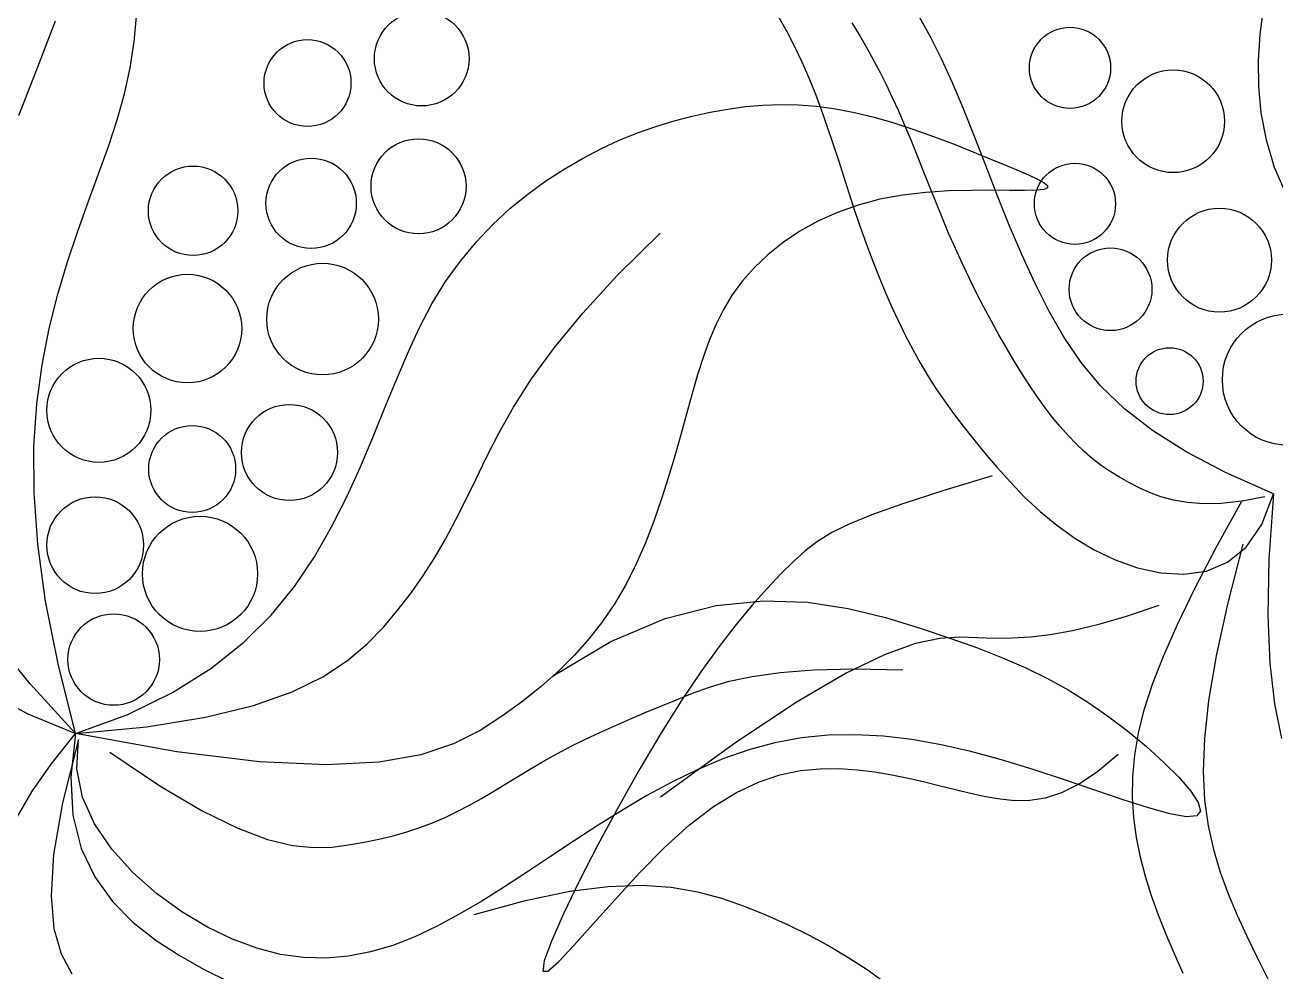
# Model space of a CAD drawing. Header units: millimetres. Extents: x -1030105 to 906887, y -616134 to 1220667.
# Drawn here: x -90820 to -89436, y 567300 to 568346 of the extents above; entities that cross this region are included whole.
import ezdxf

# ---------------------------------------------------------------- set-up
doc = ezdxf.new("R2010")
doc.units = ezdxf.units.MM
doc.header["$MEASUREMENT"] = 0
doc.linetypes.add('DASHED', pattern=[0.75, 0.5, -0.25])
doc.layers.add('A-Furniture', color=143, linetype='Continuous')
doc.layers.add('A-Tree', color=98, linetype='Continuous')
doc.layers.add('A-Wall', color=6, linetype='Continuous', lineweight=9)

# ---------------------------------------------------------------- blocks, each defined once
blk = doc.blocks.new('FUR')
at = {"layer": 'A-Furniture'}
blk.add_spline([(-31577.95049999998, 44170.97072861483), (-34212.45049999998, 44181.97072861483), (-38172.95049999998, 42979.47072861483), (-41005.45049999998, 44156.97072861483), (-44339.45049999998, 43505.47072861483), (-44384.95049999998, 40251.47072861483), (-39976.95049999998, 38315.47072861483), (-37603.95049999998, 38562.47072861483), (-37278.45049999998, 37464.47072861483), (-37613.95049999998, 35077.47072861483), (-36804.95049999998, 33745.97072861483), (-35038.45049999998, 33291.97072861483), (-32531.95049999998, 34307.97072861483), (-31858.95049999998, 35622.47072861483), (-32162.95049999998, 37145.97072861483), (-32096.95049999998, 38243.97072861483), (-31184.45049999998, 38732.97072861483), (-29175.95049999998, 40283.97072861483), (-28903.95049999998, 42529.97072861483), (-31577.95049999998, 44170.97072861483)], degree=3, dxfattribs=at)
blk = doc.blocks.new('CAY8')
at = {"color": 0, "linetype": 'ByBlock'}
for p, q in [((250.4246246620187, 279.3980776051703), (251.8761670633121, 269.472227463435)), ((251.8761670633121, 269.472227463435), (253.9283477000299, 259.5151148933965)), ((253.9283477000299, 259.5151148933965), (256.7313261307008, 249.5830123839496)), ((256.7313261307008, 249.5830123839496), (260.4352619141155, 239.7321924224179)), ((126.7249279275584, 234.3489075749694), (120.2651954275661, 240.8320580839372)), ((260.4352619141155, 239.7321924224179), (265.1903146093264, 230.0189274976965)), ((133.2612769529314, 227.1207215663835), (126.7249279275584, 234.3489075749694)), ((97.29175149713592, 229.8318927157616), (95.51866932357552, 231.524457416841)), ((99.46145426289331, 227.72103165927), (97.29175149713592, 229.8318927157616)), ((102.0043608789147, 225.1955307200205), (99.46145426289331, 227.72103165927)), ((139.9382359642859, 219.114153238037), (133.2612769529314, 227.1207215663835)), ((265.1903146093264, 230.0189274976965), (271.1466437744039, 220.4994900975016)), ((66.74606953771035, 226.1479336097927), (71.43504307892908, 221.4554282129484)), ((104.8721743383448, 222.2795224121746), (102.0043608789147, 225.1955307200205)), ((108.0165976345252, 218.9971392504176), (104.8721743383448, 222.2795224121746)), ((71.43504307892908, 221.4554282129484), (75.98527268188082, 216.5211593420117)), ((111.3893337596837, 215.3725137485835), (108.0165976345252, 218.9971392504176)), ((146.8087120779546, 210.3333159757767), (139.9382359642859, 219.114153238037)), ((271.1466437744039, 220.4994900975016), (278.4499594757672, 211.2501850619537)), ((75.98527268188082, 216.5211593420117), (80.40070992828441, 211.3763896103428)), ((114.9420857072928, 211.4297784208993), (111.3893337596837, 215.3725137485835)), ((80.40070992828441, 211.3763896103428), (84.68530639835262, 206.0523816292061)), ((118.6265564699734, 207.1930657815265), (114.9420857072928, 211.4297784208993)), ((153.8812670359493, 200.9321639935315), (146.8087120779546, 210.3333159757767)), ((84.68530639835262, 206.0523816292061), (88.84301367321495, 200.5803980106521)), ((122.394449040281, 202.6865083452158), (118.6265564699734, 207.1930657815265)), ((126.2058818130699, 197.9375294108195), (122.394449040281, 202.6865083452158)), ((88.84301367321495, 200.5803980106521), (92.8811677725771, 194.9906044101681)), ((97.99922177128065, 197.0742105147965), (105.6396320906588, 197.6723661802625)), ((105.6396320906588, 197.6723661802625), (113.6001742562166, 197.8828667590224)), ((113.6001742562166, 197.8828667590224), (121.7734424629471, 197.7557322617886)), ((121.7734424629471, 197.7557322617886), (130.0217904492038, 197.3534876913272)), ((130.0546347882646, 192.9867154185067), (126.2058818130699, 197.9375294108195)), ((161.1533762352283, 191.1021117118089), (153.8812670359493, 200.9321639935315)), ((70.06537378661778, 190.9300861875254), (76.74225976324124, 193.0038326065423)), ((76.74225976324124, 193.0038326065423), (83.59433209469898, 194.7274387717353)), ((83.59433209469898, 194.7274387717353), (90.66538726828185, 196.0883997266083)), ((90.66538726828185, 196.0883997266083), (97.99922177128065, 197.0742105147965)), ((92.8811677725771, 194.9906044101681), (96.82064247771814, 189.3087786546985)), ((130.0217904492038, 197.3534876913272), (138.2075719525546, 196.7386580511247)), ((133.9429033673023, 187.8779435929409), (130.0546347882646, 192.9867154185067)), ((138.2075719525546, 196.7386580511247), (146.193140710895, 195.9737683440781)), ((146.193140710895, 195.9737683440781), (153.8408504617928, 195.1213435736081)), ((153.8408504617928, 195.1213435736081), (161.0130549436017, 194.2439087430048)), ((161.0130549436017, 194.2439087430048), (167.5721078933657, 193.4039888552961)), ((167.5721078933657, 193.4039888552961), (173.3834913730698, 192.6474355832634)), ((173.3834913730698, 192.6474355832634), (178.3252007419742, 191.9534072779807)), ((57.06197494936532, 185.7821924145919), (63.51987767786522, 188.5187044715731)), ((63.51987767786522, 188.5187044715731), (70.06537378661778, 190.9300861875254)), ((96.82064247771814, 189.3087786546985), (100.6856960089517, 183.5596016142972)), ((137.8728829518823, 182.6550911593094), (133.9429033673023, 187.8779435929409)), ((168.6225150728151, 181.0345735510509), (161.1533762352283, 191.1021117118089)), ((178.3252007419742, 191.9534072779807), (182.2783596820536, 191.2843889587693)), ((182.2783596820536, 191.2843889587693), (185.1240918758067, 190.6028656467188)), ((185.8279648078915, 188.1081159517871), (183.0552268439442, 187.0014228683376)), ((185.1240918758067, 190.6028656467188), (186.7435210063868, 189.8713223612158)), ((187.0177707562925, 189.0522441228259), (185.8279648078915, 188.1081159517871)), ((186.7435210063868, 189.8713223612158), (187.0177707562925, 189.0522441228259)), ((44.24419140643477, 179.3785866987109), (50.64786911415467, 182.7330549730123)), ((50.64786911415467, 182.7330549730123), (57.06197494936532, 185.7821924145919)), ((100.6856960089517, 183.5596016142972), (104.5005865860676, 177.7677541588218)), ((141.8467689437693, 177.3620353426686), (137.8728829518823, 182.6550911593094)), ((172.8276924507754, 184.1419452095815), (165.8807273076109, 182.3026675283127)), ((178.6484609031413, 185.6936077879818), (172.8276924507754, 184.1419452095815)), ((183.0552268439442, 187.0014228683376), (178.6484609031413, 185.6936077879818)), ((37.85928394853727, 175.7052405252198), (44.24419140643477, 179.3785866987109)), ((104.5005865860676, 177.7677541588218), (108.2895724297723, 171.9579171582609)), ((158.0953712942155, 180.1320071383034), (149.7594302318776, 177.5861964342712)), ((165.8807273076109, 182.3026675283127), (158.0953712942155, 180.1320071383034)), ((176.2861589464537, 170.920963932027), (168.6225150728151, 181.0345735510509)), ((31.51191658297648, 171.6942589806658), (37.85928394853727, 175.7052405252198)), ((141.1607099419507, 174.6214678108681), (132.5870162451993, 171.1940536630736)), ((149.7594302318776, 177.5861964342712), (141.1607099419507, 174.6214678108681)), ((145.8667567438115, 172.0426533678128), (141.8467689437693, 177.3620353426686)), ((25.22085915357638, 167.326884593569), (31.51191658297648, 171.6942589806658)), ((108.2895724297723, 171.9579171582609), (112.0769117603795, 166.1547714825374)), ((132.5870162451993, 171.1940536630736), (124.3261549623876, 167.2601863848849)), ((149.935041753839, 166.7408224597984), (145.8667567438115, 172.0426533678128)), ((184.1417832534953, 160.9526972753101), (176.2861589464537, 170.920963932027)), ((19.00488150370256, 162.5843598923839), (25.22085915357638, 167.326884593569)), ((112.0769117603795, 166.1547714825374), (115.8868627980719, 160.3829980017053)), ((124.3261549623876, 167.2601863848849), (116.6200498271082, 162.7948559098168)), ((154.0538193760094, 161.5004198434199), (149.935041753839, 166.7408224597984)), ((-175.8260926766943, 149.5531012693918), (-177.6530339756191, 159.5320983542715)), ((12.88275347626222, 157.4479274056957), (19.00488150370256, 162.5843598923839)), ((116.6200498271082, 162.7948559098168), (109.5270962238737, 157.8480823284062)), ((115.8868627980719, 160.3829980017053), (119.743683763556, 154.6672775856223)), ((158.2230896602869, 156.3591067930993), (154.0538193760094, 161.5004198434199)), ((192.1868633913564, 151.3211880016697), (184.1417832534953, 160.9526972753101)), ((6.873244915144824, 151.8988296624175), (12.88275347626222, 157.4479274056957)), ((109.5270962238737, 157.8480823284062), (103.0598074487807, 152.4886432690055)), ((119.743683763556, 154.6672775856223), (123.6662726553059, 149.0314684172063)), ((162.43407125454, 151.3296807809184), (158.2230896602869, 156.3591067930993)), ((-210.1083541678654, 128.3112546407738), (-207.9492891230166, 149.3696902261599)), ((-174.6498427994793, 139.3240038772656), (-175.8260926766943, 149.5531012693918)), ((0.9951256633230514, 145.9183091902178), (6.873244915144824, 151.8988296624175)), ((103.0598074487807, 152.4886432690055), (97.23069679884247, 146.7853163603595)), ((123.6662726553059, 149.0314684172063), (127.6520865840448, 143.496137931028)), ((166.675787455426, 146.4187233275388), (162.43407125454, 151.3296807809184)), ((200.4188747569297, 142.2178505315478), (192.1868633913564, 151.3211880016697)), ((-4.725534987095671, 139.4886505917038), (0.9951256633230514, 145.9183091902178)), ((97.23069679884247, 146.7853163603595), (92.05227756982822, 140.8068792310823)), ((127.6520865840448, 143.496137931028), (131.6932224399006, 138.0810308751115)), ((170.9372615599295, 141.6328159542118), (166.675787455426, 146.4187233275388)), ((-174.1242843440396, 128.8448061773688), (-174.6498427994793, 139.3240038772656)), ((-10.23346995126303, 132.5963067634748), (-4.725534987095671, 139.4886505917038)), ((92.05227756982822, 140.8068792310823), (87.5370630591442, 134.6221095103774)), ((175.207516864577, 136.9785401819918), (170.9372615599295, 141.6328159542118)), ((208.8979506530686, 133.8044273424621), (200.4188747569297, 142.2178505315478)), ((87.5370630591442, 134.6221095103774), (83.69756656295249, 128.2997848269242)), ((131.6932224399006, 138.0810308751115), (135.7817771116916, 132.8058919964988)), ((179.47557666596, 132.4624775323919), (175.207516864577, 136.9785401819918)), ((217.9348560014932, 126.1239731380065), (208.8979506530686, 133.8044273424621)), ((-174.2202196176931, 118.1071715018279), (-174.1242843440396, 128.8448061773688)), ((-15.46611269539244, 125.2287726747109), (-10.23346995126303, 132.5963067634748)), ((32.39462338229532, 111.137192581702), (44.24105694181526, 131.5125427911207)), ((135.7817771116916, 132.8058919964988), (139.9098474883667, 127.6904660427554)), ((183.7304642615218, 128.0912095261392), (179.47557666596, 132.4624775323919)), ((-212.0859764125034, 109.6537806378929), (-210.1083541678654, 128.3112546407738)), ((-20.36089668622117, 117.37354329564), (-15.46611269539244, 125.2287726747109)), ((83.69756656295249, 128.2997848269242), (80.54630137787353, 121.9086828090094)), ((139.9098474883667, 127.6904660427554), (144.0695304605124, 122.75449776184)), ((187.9612029470027, 123.8713176847468), (183.7304642615218, 128.0912095261392)), ((192.1586454876251, 119.8104804794148), (187.9612029470027, 123.8713176847468)), ((227.9030136304082, 119.1898706780648), (217.9348560014932, 126.1239731380065)), ((80.54630137787353, 121.9086828090094), (78.07909640492471, 115.4967393815768)), ((144.0695304605124, 122.75449776184), (148.2529229165539, 118.0177319008599)), ((196.3209625165855, 115.9207641865087), (192.1586454876251, 119.8104804794148)), ((239.1758463674942, 113.0155027231758), (227.9030136304082, 119.1898706780648)), ((-174.7916601609595, 107.0694165086552), (-174.2202196176931, 118.1071715018279)), ((-24.85525538956972, 109.0181135962284), (-20.36089668622117, 117.37354329564)), ((78.07909640492471, 115.4967393815768), (76.22504296388979, 109.0285236498476)), ((148.2529229165539, 118.0177319008599), (152.4521217457677, 113.4999132077737)), ((200.4481541358418, 112.2153320324742), (196.3209625165855, 115.9207641865087)), ((-28.88662227276473, 100.1499785463766), (-24.85525538956972, 109.0181135962284)), ((23.04771867995623, 93.05963769571281), (32.39462338229532, 111.137192581702)), ((76.22504296388979, 109.0285236498476), (74.8965479783601, 102.4477630155689)), ((152.4521217457677, 113.4999132077737), (156.6691576230605, 109.2089944302152)), ((156.6691576230605, 109.2089944302152), (160.9457963609475, 105.1057603189711)), ((204.5402204468937, 108.7073472431675), (200.4481541358418, 112.2153320324742)), ((208.5971615512408, 105.4099730455582), (204.5402204468937, 108.7073472431675)), ((252.1267770394497, 107.6142520336816), (239.1758463674942, 113.0155027231758)), ((-175.6634198214142, 95.68152118805483), (-174.7916601609595, 107.0694165086552)), ((160.9457963609475, 105.1057603189711), (165.3337375577048, 101.1392036245034)), ((212.6189775500552, 102.3363726656335), (208.5971615512408, 105.4099730455582)), ((267.129228474545, 102.9995013693351), (252.1267770394497, 107.6142520336816)), ((-32.39243080110282, 90.7566331159851), (-28.88662227276473, 100.1499785463766)), ((74.8965479783601, 102.4477630155689), (74.00601837297472, 95.69818488016062)), ((165.3337375577048, 101.1392036245034), (169.8846808105609, 97.25831709773229)), ((216.605668545033, 99.49970932970791), (212.6189775500552, 102.3363726656335)), ((220.5572346379358, 96.91314626475105), (216.605668545033, 99.49970932970791)), ((284.5566235000024, 99.18463349087142), (267.129228474545, 102.9995013693351)), ((304.7823849432407, 96.18303115889466), (284.5566235000024, 99.18463349087142)), ((-176.6603124478115, 83.89346552996903), (-175.6634198214142, 95.68152118805483)), ((74.00601837297472, 95.69818488016062), (73.46586107119401, 88.7235166445189)), ((169.8846808105609, 97.25831709773229), (174.6503257179884, 93.41209348944722)), ((224.4777006510285, 94.58527613891965), (220.5572346379358, 96.91314626475105)), ((228.3871902906194, 92.50640938800098), (224.4777006510285, 94.58527613891965)), ((301.8600119076164, 94.1050022954314), (293.4662180614341, 90.05495102833265)), ((303.495600954675, 83.23409154995352), (304.7823849432407, 96.18303115889466)), ((304.7823849432407, 96.18303115889466), (309.8038665773802, 70.73846058691015)), ((-35.31011444184514, 80.82557227449615), (-32.39243080110282, 90.7566331159851)), ((15.84684251179897, 77.02665173343303), (23.04771867995623, 93.05963769571281)), ((174.6503257179884, 93.41209348944722), (179.6823718775431, 89.54952555063392)), ((179.6823718775431, 89.54952555063392), (185.0325188871084, 85.6196060321472)), ((232.3098519842406, 90.66228589027924), (228.3871902906194, 92.50640938800098)), ((236.2698341590312, 89.03864552331834), (232.3098519842406, 90.66228589027924)), ((240.2912852433092, 87.62122816546798), (236.2698341590312, 89.03864552331834)), ((293.4662180614341, 90.05495102833265), (285.9220129220939, 87.08318279106061)), ((288.6110591155175, 69.7307258226665), (293.4662180614341, 90.05495102833265)), ((73.46586107119401, 88.7235166445189), (73.18848299700221, 81.46748571012904)), ((185.0325188871084, 85.6196060321472), (190.7524663444365, 81.57132768490737)), ((244.3983536635587, 86.39577369435756), (240.2912852433092, 87.62122816546798)), ((248.6151878476394, 85.3480219882058), (244.3983536635587, 86.39577369435756)), ((252.9659362231487, 84.46371292470758), (248.6151878476394, 85.3480219882058)), ((257.4871873862594, 83.75308450935881), (252.9659362231487, 84.46371292470758)), ((279.1286070480583, 85.05696893963795), (272.9872109988373, 83.84358082995641)), ((285.9220129220939, 87.08318279106061), (279.1286070480583, 85.05696893963795)), ((-177.607151887858, 71.65522952460196), (-176.6603124478115, 83.89346552996903)), ((-37.61673210890694, 70.35419078934683), (-35.31011444184514, 80.82557227449615)), ((73.18848299700221, 81.46748571012904), (73.08629107543129, 73.87381947867289)), ((190.7524663444365, 81.57132768490737), (196.884858203457, 77.38447044516397)), ((262.2652906089515, 83.32436725912157), (257.4871873862594, 83.75308450935881)), ((267.3990353328281, 83.31028981797317), (262.2652906089515, 83.32436725912157)), ((272.9872109988373, 83.84358082995641), (267.3990353328281, 83.31028981797317)), ((299.8938571525523, 73.0237495018755), (303.495600954675, 83.23409154995352)), ((10.43849455423515, 62.78500829560107), (15.84684251179897, 77.02665173343303)), ((196.884858203457, 77.38447044516397), (203.4361158396005, 73.16196299244803)), ((-178.3287519901114, 58.91679316209229), (-177.607151887858, 71.65522952460196)), ((-39.44784450642146, 59.37948261582824), (-37.61673210890694, 70.35419078934683)), ((73.08629107543129, 73.87381947867289), (73.07169222909033, 65.8862453512429)), ((195.8666776184418, 73.7740549184764), (178.6556809669437, 62.90303453456181)), ((203.4361158396005, 73.16196299244803), (210.4036049837541, 69.03752119155433)), ((284.7421552298274, 51.97691215039413), (288.6110591155175, 69.7307258226665)), ((294.3650657803682, 65.28939976931906), (299.8938571525523, 73.0237495018755)), ((298.3755771013984, 73.7740549184764), (298.7441979627492, 49.31581859632024)), ((309.8038665773802, 70.73846058691015), (315.222645377582, 49.28924159216876)), ((73.07169222909033, 65.8862453512429), (73.06126448225587, 57.47454284448941)), ((210.4036049837541, 69.03752119155433), (217.7846913678532, 65.14486090786704)), ((217.7846913678532, 65.14486090786704), (225.5767407229159, 61.61769800572256)), ((287.2971390833864, 59.76843710654975), (294.3650657803682, 65.28939976931906)), ((-40.97863778628926, 47.94834150630959), (-39.44784450642146, 59.37948261582824)), ((6.469174483807365, 50.08148098282436), (10.43849455423515, 62.78500829560107)), ((178.6556809669437, 62.90303453456181), (165.0923102646575, 54.0328152671882)), ((225.5767407229159, 61.61769800572256), (233.7771187802227, 58.58974835089793)), ((279.0779893049712, 56.19825626776765), (287.2971390833864, 59.76843710654975)), ((-178.6499266019509, 45.62813643244772), (-178.3287519901114, 58.91679316209229)), ((73.06126448225587, 57.47454284448941), (72.98827025199171, 48.7126999365737)), ((233.7771187802227, 58.58974835089793), (242.3831912712503, 56.19472780786054)), ((242.3831912712503, 56.19472780786054), (251.3923239266896, 54.56635224186357)), ((251.3923239266896, 54.56635224186357), (260.7376694824725, 53.85981908119174)), ((260.7376694824725, 53.85981908119174), (270.0955286900589, 54.31625200776216)), ((270.0955286900589, 54.31625200776216), (279.0779893049712, 56.19825626776765)), ((3.585381976992721, 38.66284339643062), (6.469174483807365, 50.08148098282436)), ((165.0923102646575, 54.0328152671882), (154.6197238138066, 46.76323687021977)), ((281.8044182860485, 36.48704693376385), (284.7421552298274, 51.97691215039413)), ((-178.3954895716724, 31.73923932541402), (-178.6499266019509, 45.62813643244772)), ((-42.38429810060734, 36.10766121309462), (-40.97863778628926, 47.94834150630959)), ((72.98827025199171, 48.7126999365737), (72.79014305670171, 39.700756720953)), ((154.6197238138066, 46.76323687021977), (146.6810799174655, 40.69413909824107)), ((298.7441979627492, 49.31581859632024), (299.8229484041021, 28.46840417555541)), ((315.222645377582, 49.28924159216876), (320.9855398335367, 31.32892109902059)), ((72.79014305670171, 39.700756720953), (72.40431641217037, 30.53875329187031)), ((146.6810799174655, 40.69413909824107), (140.7195368787088, 35.42536170675339)), ((272.7483457347498, 41.76123441188429), (261.4519678309607, 34.1503733249574)), ((-43.84001160094886, 23.90433548861802), (-42.38429810060734, 36.10766121309462)), ((1.433616710399292, 28.27586913650339), (3.585381976992721, 38.66284339643062)), ((140.7195368787088, 35.42536170675339), (136.1782530002183, 30.55674444975193)), ((279.7427601667168, 22.95466709594075), (281.8044182860485, 36.48704693376385)), ((-177.3738487462742, 17.17530455949782), (-178.3954895716724, 31.73923932541402)), ((72.40431641217037, 30.53875329187031), (71.76822383719445, 21.32672974199704)), ((136.1782530002183, 30.55674444975193), (132.5003865846102, 25.68812708260702)), ((261.4519678309607, 34.1503733249574), (251.4507171116074, 27.99321961242276)), ((320.9855398335367, 31.32892109902059), (327.0393684344763, 16.3510460334528)), ((-0.3396216399542027, 18.6673318035846), (1.433616710399292, 28.27586913650339)), ((132.5003865846102, 25.68812708260702), (129.1290959345661, 20.41934935924837)), ((251.4507171116074, 27.99321961242276), (242.5381239545695, 23.09281932698104)), ((299.8229484041021, 28.46840417555541), (301.57116021203, 10.79100998917602)), ((-45.52096443980372, 11.38525808564191), (-43.84001160094886, 23.90433548861802)), ((71.76822383719445, 21.32672974199704), (70.81929884742749, 12.16472616511783)), ((129.1290959345661, 20.41934935924837), (125.6055601766657, 14.40027106959496)), ((242.5381239545695, 23.09281932698104), (234.5077187377919, 19.25221851956485)), ((278.5020927541718, 11.07330955923862), (279.7427601667168, 22.95466709594075)), ((-175.3277879671059, 1.762425763861756), (-177.3738487462742, 17.17530455949782)), ((-2.04247274730551, 9.610578142042868), (-0.3396216399542027, 18.6673318035846)), ((227.1530318404639, 16.27446324320226), (220.2675936403994, 13.96259954921879)), ((234.5077187377919, 19.25221851956485), (227.1530318404639, 16.27446324320226)), ((327.0393684344763, 16.3510460334528), (333.3309496702223, 3.849163319815489)), ((-47.60234276828669, -1.402677243857397), (-45.52096443980372, 11.38525808564191)), ((70.81929884742749, 12.16472616511783), (69.49497496088043, 3.15278265482084)), ((125.6055601766657, 14.40027106959496), (121.8630417288241, 7.48083214064718)), ((207.0785848454125, 10.54873111775123), (200.3057652235166, 8.921515925141648)), ((213.6449345160672, 12.11967349031511), (207.0785848454125, 10.54873111775123)), ((220.2675936403994, 13.96259954921879), (213.6449345160672, 12.11967349031511)), ((278.0273279300327, 0.5365112464296544), (278.5020927541718, 11.07330955923862)), ((301.57116021203, 10.79100998917602), (303.948165172058, -4.157165630282179)), ((-3.801633689645314, 0.9852474664457986), (-2.04247274730551, 9.610578142042868)), ((121.8630417288241, 7.48083214064718), (117.9328238325925, -0.4390074663078849)), ((121.8166894076512, 2.428573126957417), (138.7161815662275, 6.420700440192377)), ((138.7161815662275, 6.420700440192377), (154.8035235170482, 8.284150232453612)), ((154.8035235170482, 8.284150232453612), (169.9072955171887, 8.678461557939954)), ((169.9072955171887, 8.678461557939954), (183.8560778239207, 8.263173468754758)), ((183.8560778239207, 8.263173468754758), (196.539868047048, 7.579565180423742)), ((192.8384571090301, 6.384561173685142), (184.1323321780019, 1.9530975651669)), ((200.3057652235166, 8.921515925141648), (192.8384571090301, 6.384561173685142)), ((196.539868047048, 7.579565180423742), (208.0943332042098, 6.695876557774682)), ((208.0943332042098, 6.695876557774682), (218.7165576653806, 5.562087627879009)), ((218.7165576653806, 5.562087627879009), (228.6036258015174, 4.12817841676042)), ((-171.983685073892, -14.69808070363615), (-175.3277879671059, 1.762425763861756)), ((-5.698440894089799, -7.302447764419412), (-3.801633689645314, 0.9852474664457986)), ((69.49497496088043, 3.15278265482084), (67.73268569458196, -5.609060695109292)), ((104.2764667831962, -4.351770759551073), (121.8166894076512, 2.428573126957417)), ((184.1323321780019, 1.9530975651669), (173.6430621059571, -5.357644199151764)), ((228.6036258015174, 4.12817841676042), (237.9526219822674, 2.344128952210667)), ((237.9526219822674, 2.344128952210667), (246.9606305778671, 0.1599192607118312)), ((246.9606305778671, 0.1599192607118312), (255.8247359581601, -2.474470630664655)), ((278.2633775769009, -8.962190919452041), (278.0273279300327, 0.5365112464296544)), ((-50.25933273895316, -14.41257674757617), (-47.60234276828669, -1.402677243857397)), ((86.2669334361799, -14.57987027222225), (104.2764667831962, -4.351770759551073)), ((117.9328238325925, -0.4390074663078849), (113.8461897289981, -9.459287789000882)), ((255.8247359581601, -2.474470630664655), (264.7420224939724, -5.609060695109292)), ((303.948165172058, -4.157165630282179), (306.913295070497, -16.81692434890829)), ((-7.814230788344503, -15.34629509209299), (-5.698440894089799, -7.302447764419412)), ((67.73268569458196, -5.609060695109292), (65.47768538871787, -14.04785797071054)), ((113.8461897289981, -9.459287789000882), (109.6344226599849, -19.68004886607923)), ((173.6430621059571, -5.357644199151764), (160.8263185677006, -16.53243341578309)), ((163.3650333104542, -14.07338959273875), (181.9874255370687, -9.343890068315886)), ((264.7420224939724, -5.609060695109292), (273.8068612795269, -9.25427172345917)), ((273.8068612795269, -9.25427172345917), (282.7027703078074, -13.26212777785804)), ((279.1551535765921, -17.72926001563428), (278.2633775769009, -8.962190919452041)), ((-167.0679179077324, -32.4048984863166), (-171.983685073892, -14.69808070363615)), ((-53.69242549105365, -27.5952297251406), (-50.25933273895316, -14.41257674757617)), ((65.47768538871787, -14.04785797071054), (62.70651167538199, -22.19903997796609)), ((67.95950910887223, -28.91526446492753), (86.2669334361799, -14.57987027222225)), ((148.0305097563269, -18.6684600432327), (163.3650333104542, -14.07338959273875)), ((282.7027703078074, -13.26212777785804), (291.0105542958499, -17.44505373842367)), ((-10.23033980031141, -23.24008205863902), (-7.814230788344503, -15.34629509209299)), ((109.6344226599849, -19.68004886607923), (105.3288058669077, -31.20133073527359)), ((135.5177345782595, -23.14473270817507), (148.0305097563269, -18.6684600432327)), ((160.8263185677006, -16.53243341578309), (145.1377732395431, -32.55603938385866)), ((266.811307910235, -27.65615893481845), (272.7483457347498, -19.06313775211856)), ((280.6504925159916, -26.02789755588128), (279.1551535765921, -17.72926001563428)), ((291.0105542958499, -17.44505373842367), (298.3110179612795, -21.61547448429155)), ((306.913295070497, -16.81692434890829), (310.425881694051, -27.62906783383914)), ((-13.02810435743413, -31.07759620546676), (-10.23033980031141, -23.24008205863902)), ((62.70651167538199, -22.19903997796609), (59.40352301061102, -30.1251317005208)), ((125.3605874785153, -27.51783887437159), (135.5177345782595, -23.14473270817507)), ((298.3110179612795, -21.61547448429155), (304.1849660212629, -25.58581489590688)), ((-58.20333211238722, -40.89215768651593), (-53.69242549105365, -27.5952297251406)), ((49.52561354426325, -48.01749238990124), (67.95950910887223, -28.91526446492753)), ((117.0929481598159, -31.80340982947928), (125.3605874785153, -27.51783887437159)), ((260.9900181296853, -34.3859352725467), (266.811307910235, -27.65615893481845)), ((282.7089298014125, -33.94825880121607), (280.6504925159916, -26.02789755588128)), ((304.1849660212629, -25.58581489590688), (308.2132031925739, -29.16849985286353)), ((308.2132031925739, -29.16849985286353), (309.9765341935581, -32.17595423521379)), ((310.425881694051, -27.62906783383914), (314.4452568285724, -37.03439775194965)), ((-160.3068643075658, -51.55671122560125), (-167.0679179077324, -32.4048984863166)), ((-16.2888608874182, -38.95262507431289), (-13.02810435743413, -31.07759620546676)), ((59.40352301061102, -30.1251317005208), (55.55307784945944, -37.88865812385302)), ((105.3288058669077, -31.20133073527359), (100.9606225905318, -44.12317343568975)), ((110.2486963257343, -36.01707686194095), (117.0929481598159, -31.80340982947928)), ((145.1377732395431, -32.55603938385866), (126.0330977968133, -54.41323140120039)), ((204.3194869808376, -33.92039724892493), (192.6977635651001, -35.00416470212622)), ((216.4042020650031, -33.3868503105241), (204.3194869808376, -33.92039724892493)), ((228.970678711712, -33.35350387673498), (216.4042020650031, -33.3868503105241)), ((241.9594787452534, -33.74949624522378), (228.970678711712, -33.35350387673498)), ((254.998331711331, -34.42059894442173), (241.9594787452534, -33.74949624522378)), ((267.6367590859536, -35.19174181113885), (254.998331711331, -34.42059894442173)), ((255.2500648780788, -39.49006167345033), (260.9900181296853, -34.3859352725467)), ((285.2929255418148, -41.53723744795388), (282.7089298014125, -33.94825880121607)), ((309.0557637403344, -34.42060292255155), (305.176642185741, -35.77531167551751)), ((309.9765341935581, -32.17595423521379), (309.0557637403344, -34.42060292255155)), ((-20.09394581816559, -46.95895620665215), (-16.2888608874182, -38.95262507431289)), ((55.55307784945944, -37.88865812385302), (51.13953464711267, -45.55214423272082)), ((104.3617116789919, -40.17447125856233), (110.2486963257343, -36.01707686194095)), ((170.7682121627749, -39.02244119139323), (160.4228443875636, -42.05699024763999)), ((181.5202619236097, -36.68817267920349), (170.7682121627749, -39.02244119139323)), ((192.6977635651001, -35.00416470212622), (181.5202619236097, -36.68817267920349)), ((279.4242823446057, -35.88785468146489), (267.6367590859536, -35.19174181113885)), ((289.9104229639506, -36.33386739142406), (279.4242823446057, -35.88785468146489)), ((298.6447024187528, -36.35470977736804), (289.9104229639506, -36.33386739142406)), ((305.176642185741, -35.77531167551751), (298.6447024187528, -36.35470977736804)), ((314.4452568285724, -37.03439775194965), (318.9307522599793, -45.47371577004924)), ((-64.11906867810285, -54.24256519418668), (-58.20333211238722, -40.89215768651593)), ((93.67639918657551, -48.38192520432312), (98.9658739227034, -44.29122430772077)), ((100.9606225905318, -44.12317343568975), (96.5611560730631, -58.54561700551676)), ((98.9658739227034, -44.29122430772077), (104.3617116789919, -40.17447125856233)), ((160.4228443875636, -42.05699024763999), (150.4653887045806, -45.84183985787058)), ((243.8765219037687, -45.77174430352716), (249.5570366411139, -43.20613304764083)), ((249.5570366411139, -43.20613304764083), (255.2500648780788, -39.49006167345033)), ((288.3649398487778, -48.84172719404705), (285.2929255418148, -41.53723744795388)), ((-24.61517398382239, -55.1760762924805), (-20.09394581816559, -46.95895620665215)), ((51.13953464711267, -45.55214423272082), (46.14725185934549, -53.17811501188226)), ((88.43384931323271, -52.45699477640119), (93.67639918657551, -48.38192520432312)), ((150.4653887045806, -45.84183985787058), (140.8770752198416, -50.42701003279763)), ((214.4989584767191, -49.44196755919074), (220.5965815010368, -49.25439219322107)), ((220.5965815010368, -49.25439219322107), (226.5659435404759, -48.94176645298103)), ((226.5659435404759, -48.94176645298103), (232.415386867915, -48.40196609670784)), ((232.415386867915, -48.40196609670784), (238.1741091508902, -47.42449034997662)), ((238.1741091508902, -47.42449034997662), (243.8765219037687, -45.77174430352716)), ((291.8874328321126, -55.90862173659661), (288.3649398487778, -48.84172719404705)), ((318.9307522599793, -45.47371577004924), (323.840135612767, -53.33467724129696)), ((-151.4269021144264, -72.35220256513821), (-160.3068643075658, -51.55671122560125)), ((-71.76665126348053, -67.58565681103028), (-64.11906867810285, -54.24256519418668)), ((46.14725185934549, -53.17811501188226), (40.56058794114688, -60.8290954460299)), ((83.26012257032016, -56.52581176021886), (88.43384931323271, -52.45699477640119)), ((140.8770752198416, -50.42701003279763), (131.6380912640761, -55.83646868466712)), ((160.7710500236808, -55.5944298500599), (167.9672372492514, -53.57487111515911)), ((167.9672372492514, -53.57487111515911), (175.0445478023339, -52.14304787488618)), ((175.0445478023339, -52.14304787488618), (181.9774336774226, -51.13014251102686)), ((181.9774336774226, -51.13014251102686), (188.7632880128531, -50.44236741406894)), ((188.7632880128531, -50.44236741406894), (195.4052392349349, -50.00469247747787)), ((195.4052392349349, -50.00469247747787), (201.9064157690609, -49.74208759439171)), ((201.9064157690609, -49.74208759439171), (208.2699460412132, -49.57952265696622)), ((208.2699460412132, -49.57952265696622), (214.4989584767191, -49.44196755919074)), ((323.840135612767, -53.33467724129696), (329.1249178619419, -60.79235226490528)), ((-30.38627384658867, -63.62626861443823), (-24.61517398382239, -55.1760762924805)), ((78.17711722790591, -60.59775489066487), (83.26012257032016, -56.52581176021886)), ((96.5611560730631, -58.54561700551676), (92.18567337413879, -74.41551513680133)), ((126.0330977968133, -54.41323140120039), (102.9679639149708, -83.08877876484439)), ((131.6380912640761, -55.83646868466712), (122.7244530694898, -61.98997533899637)), ((146.1471787225764, -62.14705428327397), (153.4872694171372, -58.38929919914335)), ((153.4872694171372, -58.38929919914335), (160.7710500236808, -55.5944298500599)), ((295.8228646019579, -62.78481477231071), (291.8874328321126, -55.90862173659661)), ((-38.03145227543246, -72.3175156026391), (-30.38627384658867, -63.62626861443823)), ((40.56058794114688, -60.8290954460299), (34.36390134868452, -68.56761051998728)), ((73.20673155474833, -64.68220290387217), (78.17711722790591, -60.59775489066487)), ((122.7244530694898, -61.98997533899637), (114.1111340941807, -68.78123742421121)), ((138.7820612322339, -67.0552702219411), (146.1471787225764, -62.14705428327397)), ((300.1336952691072, -69.51719999874877), (295.8228646019579, -62.78481477231071)), ((329.1249178619419, -60.79235226490528), (334.7350458223973, -67.96866462656726)), ((-81.47309594412764, -80.86063709867994), (-71.76665126348053, -67.58565681103028)), ((34.36390134868452, -68.56761051998728), (27.37129981347425, -76.41426916234741)), ((63.6914122912367, -72.9261285219236), (68.37086381934387, -68.78853453597367)), ((68.37086381934387, -68.78853453597367), (73.20673155474833, -64.68220290387217)), ((114.1111340941807, -68.78123742421121), (105.7731077955923, -76.10396236775523)), ((131.4232002374938, -73.30152213555084), (138.7820612322339, -67.0552702219411)), ((334.7350458223973, -67.96866462656726), (340.6204663069966, -74.9855381123034)), ((-140.1544091681699, -94.99005614634916), (-151.4269021144264, -72.35220256513821)), ((-48.17491613840502, -81.25779968811366), (-38.03145227543246, -72.3175156026391)), ((59.19027523892328, -77.10436359778942), (63.6914122912367, -72.9261285219236)), ((124.1018790311155, -81.0733851445093), (131.4232002374938, -73.30152213555084)), ((304.7823849432407, -76.15267111294634), (300.1336952691072, -69.51719999874877)), ((27.37129981347425, -76.41426916234741), (18.71588817516931, -84.22201607822171)), ((54.87944458081074, -81.32584496646996), (59.19027523892328, -77.10436359778942)), ((92.18567337413879, -74.41551513680133), (87.98537682665665, -91.0669761398367)), ((105.7731077955923, -76.10396236775523), (97.68534763129901, -83.85185759884007)), ((309.7272226361038, -82.72926412214838), (304.7823849432407, -76.15267111294634)), ((340.6204663069966, -74.9855381123034), (346.7311261301747, -81.96489650774129)), ((-93.5654187947348, -94.00671061994763), (-81.47309594412764, -80.86063709867994)), ((-61.44087230453988, -90.45510330104116), (-48.17491613840502, -81.25779968811366)), ((50.73128682826973, -85.56608369602873), (54.87944458081074, -81.32584496646996)), ((97.68534763129901, -83.85185759884007), (89.82282705861326, -91.91863054490932)), ((116.8493809051379, -90.55843436843679), (124.1018790311155, -81.0733851445093)), ((314.9098129637077, -89.24958427443744), (309.7272226361038, -82.72926412214838)), ((346.7311261301747, -81.96489650774129), (353.0169721047296, -89.0286635985085)), ((18.71588817516931, -84.22201607822171), (7.360520549949797, -91.80187991478851)), ((46.70826214310546, -89.79381732149159), (50.73128682826973, -85.56608369602873)), ((-148.761471656062, -105.4228786287913), (-166.8265990879063, -92.48943193852574)), ((-78.45352764241215, -99.91740887238666), (-61.44087230453988, -90.45510330104116)), ((7.360520549949797, -91.80187991478851), (-7.731948945676777, -98.96488932151806)), ((42.77283068633733, -93.97778337880118), (46.70826214310546, -89.79381732149159)), ((89.82282705861326, -91.91863054490932), (82.16051953576425, -100.1979886347162)), ((87.98537682665665, -91.0669761398367), (84.13545258356498, -107.6809219785773)), ((109.7188874121075, -101.7702168933156), (116.8493809051379, -90.55843436843679)), ((320.2675894431468, -95.70737912934965), (314.9098129637077, -89.24958427443744)), ((-126.2157633089791, -119.6689556124893), (-140.1544091681699, -94.99005614634916)), ((-108.3706358914333, -106.9630819369249), (-93.5654187947348, -94.00671061994763)), ((35.0145881010194, -102.0893629281472), (38.88745261852637, -98.0867194024595)), ((38.88745261852637, -98.0867194024595), (42.77283068633733, -93.97778337880118)), ((-99.83708902085891, -109.6526988328533), (-78.45352764241215, -99.91740887238666)), ((-7.731948945676777, -98.96488932151806), (-27.59866619572676, -105.5220729464399)), ((31.11669729522873, -105.9544514910212), (35.0145881010194, -102.0893629281472)), ((82.16051953576425, -100.1979886347162), (74.67339851999895, -108.5836392962283)), ((102.851173146666, -114.026167664224), (109.7188874121075, -101.7702168933156)), ((-126.2157633089791, -119.6689556124893), (-148.761471656062, -105.4228786287913)), ((-126.2157633089791, -119.6689556124893), (-108.3706358914333, -106.9630819369249)), ((-27.59866619572676, -105.5220729464399), (-53.27677708362717, -111.2844594373873)), ((27.15624036132249, -109.6507226264348), (31.11669729522873, -105.9544514910212)), ((74.67339851999895, -108.5836392962283), (67.33330911952544, -116.9703320374592)), ((84.13545258356498, -107.6809219785773), (80.81108679597855, -123.4382746179599)), ((-164.4407305427285, -113.0685090001625), (-146.436084044135, -117.1114154049119)), ((-126.2157633089791, -119.6689556124893), (-99.83708902085891, -109.6526988328533)), ((-53.27677708362717, -111.2844594373873), (-85.80342749365627, -116.063077443634)), ((18.90581075030241, -116.4784560274475), (23.09672021046026, -113.1552505281197)), ((23.09672021046026, -113.1552505281197), (27.15624036132249, -109.6507226264348)), ((-146.436084044135, -117.1114154049119), (-126.2157633089791, -119.6689556124893)), ((-85.80342749365627, -116.063077443634), (-126.2157633089791, -119.6689556124893)), ((14.55222863753625, -119.639096614299), (18.90581075030241, -116.4784560274475)), ((67.33330911952544, -116.9703320374592), (60.09958304462816, -125.256984685233)), ((96.40891096474843, -126.4696935920128), (102.851173146666, -114.026167664224)), ((105.0389938556928, -118.4875968199831), (116.4375642523974, -116.1663543194718)), ((116.4375642523974, -116.1663543194718), (126.9038940549381, -115.1487590352244)), ((126.9038940549381, -115.1487590352244), (136.732045732324, -115.1253120976817)), ((136.732045732324, -115.1253120976817), (146.2160817543499, -115.7865146375461)), ((146.2160817543499, -115.7865146375461), (155.5906264314708, -116.8708036248117)), ((155.5906264314708, -116.8708036248117), (164.8525514397279, -118.3083593808751)), ((164.8525514397279, -118.3083593808751), (173.939290295757, -120.0772980666206)), ((-132.3221282928407, -133.8478067912929), (-126.2157633089791, -119.6689556124893)), ((-126.2157633089791, -119.6689556124893), (-123.5716842821112, -136.7901303816379)), ((-124.4986323813264, -121.5627481487663), (-124.0480692650726, -147.4323731259919)), ((-122.143962637294, -132.9109314135549), (-124.4986323813264, -121.5627481487663)), ((-111.3394649889506, -123.1302956508207), (-88.73607109008844, -130.7201808769369)), ((5.231913083744075, -125.5477130095078), (10.00469052950393, -122.6559297782278)), ((10.00469052950393, -122.6559297782278), (14.55222863753625, -119.639096614299)), ((78.26888140303527, -128.2790189441057), (92.41412039581519, -122.4219854051389)), ((92.41412039581519, -122.4219854051389), (105.0389938556928, -118.4875968199831)), ((173.939290295757, -120.0772980666206), (182.7882765169797, -122.1557358425398)), ((182.7882765169797, -122.1557358425398), (191.3369436209487, -124.5217888687312)), ((-5.114493194994793, -131.0311596337106), (0.2026129564201256, -128.3332037980854)), ((0.2026129564201256, -128.3332037980854), (5.231913083744075, -125.5477130095078)), ((60.09958304462816, -125.256984685233), (52.92842365517754, -133.3435571456339)), ((62.30921440788552, -136.3681963060499), (78.26888140303527, -128.2790189441057)), ((80.81108679597855, -123.4382746179599), (78.18746561605985, -137.5199560217425)), ((90.55477372163477, -138.2442015877295), (96.40891096474843, -126.4696935920128)), ((191.3369436209487, -124.5217888687312), (199.5227251242995, -127.1535733061446)), ((199.5227251242995, -127.1535733061446), (207.2830545445195, -130.0292053152061)), ((-117.0292064463338, -143.0791576858664), (-122.143962637294, -132.9109314135549)), ((-88.73607109008844, -130.7201808769369), (-70.00444685295042, -135.8206221196942)), ((-10.75068871302756, -133.6603380060678), (-5.114493194994793, -131.0311596337106)), ((-136.8197139233507, -146.4193677285712), (-132.3221282928407, -133.8478067912929)), ((-123.5716842821112, -136.7901303816379), (-118.7713691767767, -151.0503880537199)), ((-70.00444685295042, -135.8206221196942), (-54.6415355702029, -138.7801085232622)), ((-23.73451237424706, -138.2977301426199), (-16.81588583500525, -136.1782886329584)), ((-16.81588583500525, -136.1782886329584), (-10.75068871302756, -133.6603380060678)), ((44.24105694181526, -146.9990163601378), (62.30921440788552, -136.3681963060499)), ((52.92842365517754, -133.3435571456339), (45.77603431215721, -141.1300093257287)), ((78.18746561605985, -137.5199560217425), (76.43977519564396, -149.1068881546653)), ((-109.645193016584, -152.0716407617711), (-117.0292064463338, -143.0791576858664)), ((-54.6415355702029, -138.7801085232622), (-42.14428053444681, -139.9471292321377)), ((-42.14428053444681, -139.9471292321377), (-32.00962503828305, -139.6701733905556)), ((-32.00962503828305, -139.6701733905556), (-23.73451237424706, -138.2977301426199)), ((45.77603431215721, -141.1300093257287), (38.59861837596145, -148.5163011315362)), ((85.4514342721468, -148.4930985617666), (90.55477372163477, -138.2442015877295)), ((-139.8382394504351, -157.5882413409472), (-136.8197139233507, -146.4193677285712)), ((-124.0480692650726, -147.4323731259919), (-122.0512094679852, -168.0141455146495)), ((-118.7713691767767, -151.0503880537199), (-112.1478783127222, -162.7512452882056)), ((-100.4827515572961, -159.8925944391722), (-109.645193016584, -152.0716407617711)), ((38.59861837596145, -148.5163011315362), (31.35237920698455, -155.4023924696648)), ((76.43977519564396, -149.1068881546653), (75.74320168656595, -157.3799929800934)), ((81.26156547235041, -156.3597914253023), (85.4514342721468, -148.4930985617666)), ((31.35237920698455, -155.4023924696648), (23.99352016614466, -161.6882432462644)), ((75.74320168656595, -157.3799929800934), (76.27293124144671, -161.5201924634221)), ((78.14784017660895, -160.9876870891221), (81.26156547235041, -156.3597914253023)), ((-112.1478783127222, -162.7512452882056), (-104.0342720073368, -172.1942187448276)), ((-90.03271127719745, -166.5462325148601), (-100.4827515572961, -159.8925944391722)), ((23.99352016614466, -161.6882432462644), (16.47824461390155, -167.2738133682051)), ((76.27293124144671, -161.5201924634221), (78.14784017660895, -160.9876870891221)), ((-78.78590138508116, -172.036768786018), (-90.03271127719745, -166.5462325148601)), ((16.47824461390155, -167.2738133682051), (8.760148999217563, -172.0684415142441)), ((-122.0512094679852, -168.0141455146495), (-118.7110763784203, -184.0063071229215)), ((-104.0342720073368, -172.1942187448276), (-94.76361057984286, -179.6808250826634)), ((-67.23315109000214, -176.3684170502875), (-78.78590138508116, -172.036768786018)), ((8.760148999217563, -172.0684415142441), (0.7824021252617968, -176.0189814538298)), ((-55.86528960042597, -179.5453911048517), (-67.23315109000214, -176.3684170502875)), ((0.7824021252617968, -176.0189814538298), (-7.514434115311815, -179.0816657288869)), ((-94.76361057984286, -179.6808250826634), (-84.66895434874277, -185.512580961773)), ((-45.08143490609473, -181.5784970227814), (-55.86528960042597, -179.5453911048517)), ((-34.91386011838586, -182.504909986199), (-45.08143490609473, -181.5784970227814)), ((-25.30312712956038, -182.3683974531141), (-34.91386011838586, -182.504909986199)), ((-16.18979783083159, -181.2127268810782), (-25.30312712956038, -182.3683974531141)), ((-7.514434115311815, -179.0816657288869), (-16.18979783083159, -181.2127268810782)), ((-118.7110763784203, -184.0063071229215), (-114.2306933840791, -196.1070997585975)), ((-84.66895434874277, -185.512580961773), (-74.08336363227681, -189.9910030413648)), ((-74.08336363227681, -189.9910030413648), (-63.33989874920917, -193.4176079806475)), ((-114.2306933840791, -196.1070997585975), (-108.8130838729248, -205.0147652299911)), ((-63.33989874920917, -193.4176079806475), (-52.71558858613389, -196.0592909230163)), ((-52.71558858613389, -196.0592909230163), (-42.26333630129193, -198.0444609446185)), ((-108.8130838729248, -205.0147652299911), (-102.6612712326587, -211.4275453448263))]:
    blk.add_line(p, q, dxfattribs=at)
for centre, radius in [((183.0530619350848, 237.0394451590491), 16.01023344620376), ((227.9006908434258, 227.4356008930063), 20.24801601463795), ((199.0700815391338, 185.8189361203713), 16.01319991644086), ((259.9347300518511, 179.4163607037717), 20.50649462682387), ((-64.67465038265618, 173.1292075637557), 18.66978943225168), ((221.493908985025, 157.007384463288), 16.32382515663548), ((-105.5799740842103, 151.945839492686), 17.14734747035369), ((298.3755771013984, 141.0009836398622), 25.82640334534917), ((-52.60773085163055, 124.2168672088392), 18.73870680104093), ((253.5279222100089, 128.1958516650284), 13.19974248093202), ((-91.70628267160464, 106.5711421433898), 17.82511153813365), ((-135.8498273596615, 91.44624302667398), 17.64572506551252), ((-75.31012080830078, 63.71727074289265), 22.01284316869965), ((-125.7598676070684, 46.07154567744328), 21.3969291632495), ((-150.9847280148952, 5.738481366790438), 20.51842207483037), ((-74.0488855829517, 9.519710860871783), 18.94815065717508), ((-109.3637057433716, -6.865591800798938), 17.14438200037023), ((-95.4900143312243, -45.93825256649689), 22.72236951363427), ((-138.3722978108181, -45.93825256649689), 19.07366132155314), ((-119.453639513702, -87.53173928092838), 18.04683458001724)]:
    blk.add_circle(centre, radius, dxfattribs=at)
blk = doc.blocks.new('CÂY')
at = {"layer": 'A-Tree', "color": 8, "ltscale": 10, "xscale": 2.803183510899545, "yscale": 2.803183510899545, "zscale": 2.803183510899545, "rotation": 344.7182619397978}
blk.add_blockref('CAY8', (-1140.295243937842, 58681.97705247079), dxfattribs=at)
blk = doc.blocks.new('BỐ TRÍ LAY OUT')
at = {"layer": 'A-Furniture', "color": 3}
for name, p in [('CÂY', (4286.75486311756, 4469.288343299762)), ('FUR', (48783.7433631176, 18654.71482977469))]:
    blk.add_blockref(name, p, dxfattribs=at)
blk = doc.blocks.new('TƯỜNG KIẾN TRÚC')
at = {"color": 0}
blk.add_lwpolyline([(-59109.45050007258, -10951.41178502212, 0.3007712608834658), (-59433.48834112042, -20977.9515451272, -0.1109267746102993), (-58324.95049999893, -25392.9117849312, 0.2744959358900485), (-54764.67693125011, -30745.50201954215), (-54870.07724847212, -30916.70735113195, -0.2737434813125313), (-58524.82350961678, -25400.4982577007, 0.110781498324218), (-59608.28799956816, -21075.5089369925, -0.3003100924078351), (-59276.732707736, -10841.56509468262, 0.1203599662711941), (-56712.10026304639, -2725.501215154189, -0.428868107866043), (-44402.02985209874, 7806.991538148141), (-44422.95049881186, 7608.088214958785, 0.4288927192910423), (-56512.45050001712, -2737.411785252159, -0.1204783687929575)], format="xyb", close=True, dxfattribs=at)
blk = doc.blocks.new('KIẾN TRÚC')
h = blk.add_hatch(color=9)
h.dxf.hatch_style = 1
edge = h.paths.add_edge_path(flags=16)
edge.add_line((62281.95049999998, 27412.02927138517), (55232.82389649404, 27412.02927138505))
edge.add_arc((32545.50878812408, 30716.66293956665), 22926.72829924391, 284.53695158247865, 351.7125813344091, ccw=False)
edge.add_line((38300.21700792988, 8523.911784915952), (13217.51784992669, 8523.911784910597))
edge.add_arc((23753.10182550838, 24110.84943410289), 18813.58963585476, 227.7677182561868, 235.9442986410003, ccw=False)
edge.add_arc((7788.819823088517, 12733.3910908635), 4187.039666959467, 236.0590124962323, 322.4360737019827, ccw=False)
edge.add_arc((13873.5970987339, 18503.25729619298), 12505.26566685072, 190.8327360748526, 227.6605687844487, ccw=False)
edge.add_arc((25477.52443721271, 20792.18331255531), 24332.69085544715, 180.6832153365221, 190.991126688788, ccw=False)
edge.add_arc((3282.93561756362, 20557.21277457592), 2137.084471138149, 101.08076224722828, 181.479400931386, ccw=False)
edge.add_line((2872.204064266523, 22654.45611475036), (4986.06665855035, 23013.11448664329))
edge.add_arc((28039.69241930227, 24288.4119512235), 23088.87273861522, 153.2014320220877, 183.1663029992741, ccw=False)
edge.add_arc((10232.26976538847, 40544.64471371844), 6483.106001901682, 182.8401094538115, 244.3962742115525, ccw=False)
edge.add_arc((-6425.00274742386, 39970.86676714511), 10185.26120742048, 1.420812516492314, 26.70695635716553)
edge.add_arc((10590.58143904217, 49414.25633883046), 9292.69259551461, 144.7133172211654, 211.5754885360199, ccw=False)
edge.add_arc((-12326.15115191392, 64090.21360378864), 17935.64217367859, 328.7375359512051, 356.1899532233969)
edge.add_arc((16735.32676788772, 62308.59922571364), 11181.04393981935, 84.1243873636841, 176.9761863570094, ccw=False)
edge.add_arc((20708.98128665387, 99752.52490135818), 26473.21942281876, 263.8653720447036, 288.4869561324928)
edge.add_arc((35667.35201082098, 54479.70646712999), 21207.13938727637, 73.35106851793267, 108.03023985438841, ccw=False)
edge.add_arc((44765.46109434243, 84516.17499720305), 10177.42256554817, 252.7258710955127, 285.7130125077479)
edge.add_arc((49658.99676799333, 68415.98596348311), 6655.601145545619, 49.49953772748103, 108.7311152981473, ccw=False)
edge.add_arc((48035.04809900769, 66009.84854850778), 9545.540963997893, -2.328829575281418, 51.46764420018991, ccw=False)
edge.add_line((57572.70516659174, 65621.96975748474), (49483.50000000001, 65623.9117849106))
edge.add_line((49483.50000000001, 65623.9117849106), (62281.95049999965, 65623.9117849191))
edge.add_line((62281.95049999965, 65623.9117849191), (62281.95049999998, 27412.02927138517))
h.paths.add_polyline_path([(0, 77895.5), (64428.50000000001, 77895.5), (64428.50000000001, -0.577250000089407), (-1.792749999687658, 0.577250000089407)])
at = {"layer": 'A-Wall'}
blk.add_blockref('TƯỜNG KIẾN TRÚC', (62285.79396247002, 65615.61311326921), dxfattribs=at)

msp = doc.modelspace()

# ---------------------------------------------------------------- linework, layer by layer
at = {"color": 1, "linetype": 'DASHED', "ltscale": 1000, "const_width": 50}
msp.add_lwpolyline([(-95670.36382637039, 506057.7127576224, -0.1976179126471055), (-98776.4909959755, 504407.8530505756, -0.1933850795687879), (-101327.4665850348, 505136.2682151492, -0.1620892894414481), (-105187.3251048478, 512029.4862030041, -0.0450071005246337), (-105631.9365025142, 516378.5384931223, -0.3659412979444954), (-103906.2959357335, 518530.9561147504), (-101743.9030274843, 518897.8486090698, -0.1357393945070406), (-99338.88206733699, 530570.340333024, -0.2750178852905023), (-103021.3730096331, 536099.9135275302, 0.1107814983251507), (-104104.8374997806, 540424.9028483479, -0.3003100923854334), (-103773.2822078853, 550658.8466900261, 0.1203599662960986), (-101208.6497629923, 558774.9105705839, -0.4288681078624456), (-88898.57935298752, 569307.4033231586, 0.107847157214301), (-77675.15854412533, 570521.9329957211, -0.1524819869208155), (-65035.16077594279, 570674.3053047663, 0.1449358142641596), (-59256.79872041271, 570595.5800135372, -0.2643588036035894), (-52796.99522499467, 569353.4099046133, -0.2237263001650759), (-49205.79483340826, 561498.4697574847), (-44496.54950000049, 561500.4117849191), (-44496.54950000002, 523288.5292713851), (-51545.67610350606, 523288.5292713851, -0.3011393681377011), (-68478.28299209109, 504400.4117849106), (-93560.98215007345, 504400.4117849106, -0.03627546227429911), (-95670.36382637039, 506057.7127576224)], format="xyb", dxfattribs=at)

# ---------------------------------------------------------------- block references
at = {"color": 3}
for name, p in [('KIẾN TRÚC', (-106778.5, 495876.5)), ('BỐ TRÍ LAY OUT', (-93480.29286311776, 504642.1131132607))]:
    msp.add_blockref(name, p, dxfattribs=at)

doc.saveas('drawing.dxf')
